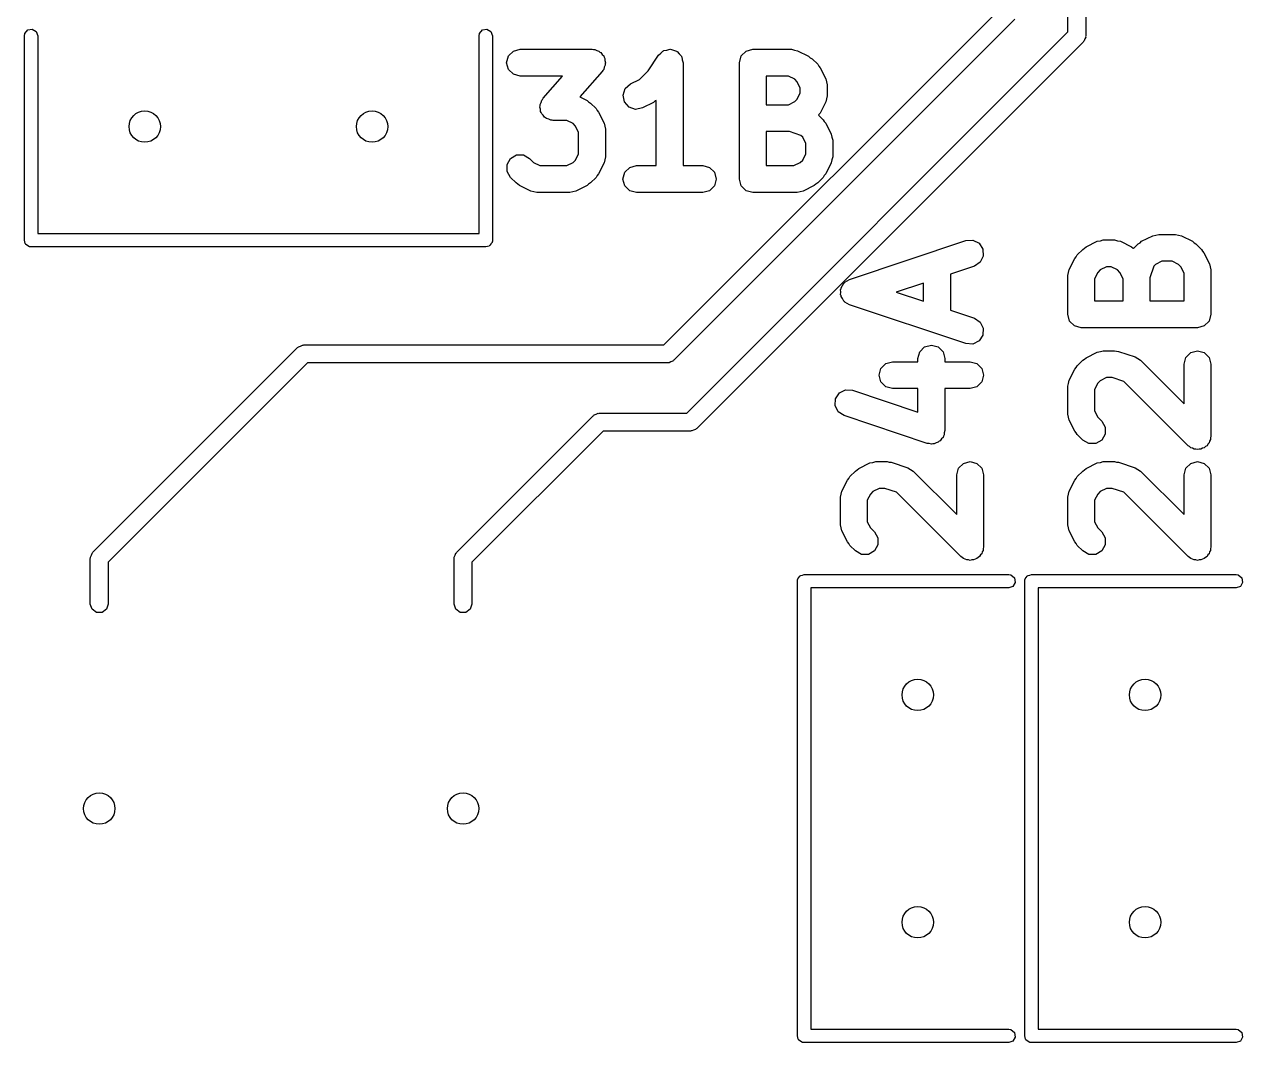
# Model space of a CAD drawing. Extents: x 6.24 to 8.54, y -5.54 to -4.04.
# Drawn here: x 7.057 to 7.593, y -5.543 to -5.095 of the extents above; entities that cross this region are included whole.
import ezdxf

# ---------------------------------------------------------------- set-up
doc = ezdxf.new("R2010")
doc.units = 0
doc.header["$MEASUREMENT"] = 0
doc.layers.add('BLACK', color=7, linetype='CONTINUOUS')

msp = doc.modelspace()

# ---------------------------------------------------------------- linework, layer by layer
at = {"layer": 'BLACK', "linetype": 'CONTINUOUS'}
for p, q in [((7.51606, -5.09837), (7.51606, -5.06)), ((7.52394, -5.06), (7.52394, -5.1)), ((7.33837, -5.23606), (7.48606, -5.08837)), ((7.49278, -5.09278), (7.34278, -5.24278)), ((7.05705, -5.1), (7.05723, -5.09899)), ((7.05705, -5.19), (7.05705, -5.1)), ((7.05723, -5.09899), (7.05852, -5.09744)), ((7.05852, -5.09744), (7.06051, -5.09709)), ((7.06051, -5.09709), (7.06226, -5.0981)), ((7.06226, -5.0981), (7.06295, -5.1)), ((7.06295, -5.1), (7.06295, -5.18705)), ((7.25705, -5.1), (7.25723, -5.09899)), ((7.25705, -5.18705), (7.25705, -5.1)), ((7.25723, -5.09899), (7.25852, -5.09744)), ((7.25852, -5.09744), (7.26051, -5.09709)), ((7.26051, -5.09709), (7.26226, -5.0981)), ((7.26226, -5.0981), (7.26295, -5.1)), ((7.26295, -5.1), (7.26295, -5.19)), ((7.34837, -5.26606), (7.51606, -5.09837)), ((7.52389, -5.10062), (7.52347, -5.10144)), ((7.52394, -5.1), (7.52384, -5.1003)), ((7.52384, -5.1003), (7.52389, -5.10062)), ((7.27213, -5.10677), (7.27508, -5.10598)), ((7.27508, -5.10598), (7.30677, -5.10598)), ((7.30677, -5.10598), (7.30733, -5.10613)), ((7.30733, -5.10613), (7.30791, -5.10609)), ((7.30791, -5.10609), (7.30878, -5.10652)), ((7.30878, -5.10652), (7.30972, -5.10677)), ((7.33793, -5.10677), (7.33812, -5.10672)), ((7.33812, -5.10672), (7.33827, -5.10659)), ((7.33827, -5.10659), (7.33959, -5.10632)), ((7.33959, -5.10632), (7.34089, -5.10598)), ((7.34089, -5.10598), (7.34107, -5.10603)), ((7.34107, -5.10603), (7.34127, -5.10599)), ((7.34127, -5.10599), (7.34254, -5.10642)), ((7.34254, -5.10642), (7.34384, -5.10677)), ((7.52278, -5.10278), (7.35278, -5.27278)), ((7.37449, -5.10677), (7.37744, -5.10598)), ((7.37744, -5.10598), (7.3945, -5.10598)), ((7.3945, -5.10598), (7.39582, -5.10633)), ((7.39582, -5.10633), (7.39715, -5.1066)), ((7.39715, -5.1066), (7.40202, -5.10904)), ((7.52293, -5.1025), (7.52278, -5.10278)), ((7.52319, -5.10231), (7.52293, -5.1025)), ((7.52347, -5.10144), (7.52319, -5.10231)), ((7.26918, -5.11188), (7.26997, -5.10893)), ((7.26997, -5.11483), (7.26918, -5.11188)), ((7.26997, -5.10893), (7.27213, -5.10677)), ((7.30972, -5.10677), (7.31013, -5.10718)), ((7.31013, -5.10718), (7.31065, -5.10744)), ((7.31065, -5.10744), (7.31119, -5.10824)), ((7.31119, -5.10824), (7.31188, -5.10893)), ((7.31188, -5.10893), (7.31203, -5.10949)), ((7.31203, -5.10949), (7.31236, -5.10998)), ((7.31236, -5.10998), (7.31242, -5.11095)), ((7.31242, -5.11095), (7.31267, -5.11188)), ((7.31267, -5.11188), (7.31252, -5.11245)), ((7.33142, -5.11543), (7.33597, -5.10861)), ((7.33597, -5.10861), (7.33698, -5.10772)), ((7.33698, -5.10772), (7.33793, -5.10677)), ((7.34384, -5.10677), (7.34398, -5.10691)), ((7.34398, -5.10691), (7.34416, -5.10697)), ((7.34416, -5.10697), (7.34505, -5.10798)), ((7.34505, -5.10798), (7.346, -5.10893)), ((7.346, -5.10893), (7.34605, -5.10912)), ((7.34605, -5.10912), (7.34618, -5.10926)), ((7.34618, -5.10926), (7.34644, -5.11058)), ((7.34644, -5.11058), (7.34679, -5.11188)), ((7.34679, -5.11188), (7.34679, -5.15716)), ((7.37154, -5.11188), (7.37233, -5.10893)), ((7.37154, -5.16306), (7.37154, -5.11188)), ((7.37233, -5.10893), (7.37449, -5.10677)), ((7.40202, -5.10904), (7.40273, -5.10967)), ((7.40273, -5.10967), (7.40355, -5.11014)), ((7.40355, -5.11014), (7.40599, -5.11258)), ((7.27213, -5.117), (7.26997, -5.11483)), ((7.27508, -5.11779), (7.27213, -5.117)), ((7.31121, -5.11577), (7.30141, -5.12697)), ((7.31147, -5.11525), (7.31121, -5.11577)), ((7.31188, -5.11483), (7.31147, -5.11525)), ((7.31213, -5.1139), (7.31188, -5.11483)), ((7.31256, -5.11303), (7.31213, -5.1139)), ((7.31252, -5.11245), (7.31256, -5.11303)), ((7.32764, -5.11921), (7.33142, -5.11543)), ((7.40599, -5.11258), (7.40647, -5.1134)), ((7.40647, -5.1134), (7.4071, -5.11412)), ((7.4071, -5.11412), (7.40954, -5.11899)), ((7.29375, -5.11779), (7.27508, -5.11779)), ((7.28526, -5.12749), (7.29375, -5.11779)), ((7.32133, -5.12325), (7.32362, -5.12122)), ((7.32362, -5.12122), (7.32764, -5.11921)), ((7.39311, -5.11779), (7.38335, -5.11779)), ((7.38335, -5.11779), (7.38335, -5.13035)), ((7.39588, -5.11917), (7.39311, -5.11779)), ((7.39696, -5.12025), (7.39588, -5.11917)), ((7.39835, -5.12302), (7.39696, -5.12025)), ((7.40954, -5.11899), (7.40981, -5.12032)), ((7.40981, -5.12032), (7.41016, -5.12163)), ((7.41016, -5.12163), (7.41016, -5.12651)), ((7.28459, -5.12843), (7.285, -5.12801)), ((7.285, -5.12801), (7.28526, -5.12749)), ((7.30141, -5.12697), (7.30453, -5.12853)), ((7.32037, -5.12615), (7.32133, -5.12325)), ((7.32098, -5.12915), (7.32037, -5.12615)), ((7.39588, -5.12896), (7.39696, -5.12788)), ((7.39696, -5.12788), (7.39835, -5.12511)), ((7.39835, -5.12511), (7.39835, -5.12302)), ((7.40981, -5.12782), (7.40954, -5.12915)), ((7.41016, -5.12651), (7.40981, -5.12782)), ((7.2838, -5.13138), (7.28395, -5.13082)), ((7.28405, -5.13232), (7.2838, -5.13138)), ((7.28391, -5.13023), (7.28434, -5.12936)), ((7.28395, -5.13082), (7.28391, -5.13023)), ((7.28412, -5.13328), (7.28405, -5.13232)), ((7.28444, -5.13377), (7.28412, -5.13328)), ((7.28434, -5.12936), (7.28459, -5.12843)), ((7.30453, -5.12853), (7.30524, -5.12917)), ((7.30524, -5.12917), (7.30607, -5.12964)), ((7.30607, -5.12964), (7.3085, -5.13208)), ((7.3085, -5.13208), (7.30898, -5.1329)), ((7.30898, -5.1329), (7.30961, -5.13361)), ((7.32301, -5.13143), (7.32098, -5.12915)), ((7.32591, -5.1324), (7.32301, -5.13143)), ((7.3289, -5.13179), (7.32591, -5.1324)), ((7.33378, -5.12935), (7.3289, -5.13179)), ((7.33449, -5.12872), (7.33378, -5.12935)), ((7.33498, -5.12844), (7.33449, -5.12872)), ((7.33498, -5.15716), (7.33498, -5.12844)), ((7.38335, -5.13035), (7.39311, -5.13035)), ((7.39311, -5.13035), (7.39588, -5.12896)), ((7.40954, -5.12915), (7.4071, -5.13402)), ((7.28459, -5.13433), (7.28444, -5.13377)), ((7.28528, -5.13502), (7.28459, -5.13433)), ((7.28582, -5.13582), (7.28528, -5.13502)), ((7.28634, -5.13608), (7.28582, -5.13582)), ((7.28675, -5.13649), (7.28634, -5.13608)), ((7.28769, -5.13674), (7.28675, -5.13649)), ((7.28856, -5.13717), (7.28769, -5.13674)), ((7.28914, -5.13713), (7.28856, -5.13717)), ((7.28971, -5.13729), (7.28914, -5.13713)), ((7.29562, -5.13729), (7.28971, -5.13729)), ((7.29839, -5.13867), (7.29562, -5.13729)), ((7.29947, -5.13975), (7.29839, -5.13867)), ((7.30961, -5.13361), (7.31205, -5.13849)), ((7.31205, -5.13849), (7.31232, -5.13982)), ((7.40647, -5.13473), (7.40637, -5.1349)), ((7.40637, -5.1349), (7.40843, -5.13695)), ((7.4071, -5.13402), (7.40647, -5.13473)), ((7.40843, -5.13695), (7.4089, -5.13778)), ((7.4089, -5.13778), (7.40954, -5.13849)), ((7.40954, -5.13849), (7.41197, -5.14336)), ((7.30086, -5.14252), (7.29947, -5.13975)), ((7.30086, -5.15192), (7.30086, -5.14252)), ((7.31232, -5.13982), (7.31267, -5.14113)), ((7.31267, -5.14113), (7.31267, -5.15331)), ((7.39355, -5.14216), (7.38335, -5.14216)), ((7.38335, -5.14216), (7.38335, -5.15716)), ((7.39863, -5.14385), (7.39355, -5.14216)), ((7.3994, -5.14463), (7.39863, -5.14385)), ((7.41197, -5.14336), (7.41224, -5.14469)), ((7.40078, -5.1474), (7.3994, -5.14463)), ((7.40078, -5.15192), (7.40078, -5.1474)), ((7.41224, -5.14469), (7.4126, -5.146)), ((7.4126, -5.146), (7.4126, -5.15331)), ((7.26938, -5.15666), (7.27091, -5.15401)), ((7.27091, -5.15401), (7.27355, -5.15248)), ((7.27355, -5.15248), (7.27661, -5.15248)), ((7.27661, -5.15248), (7.27926, -5.15401)), ((7.27926, -5.15401), (7.28102, -5.15577)), ((7.29839, -5.15577), (7.29947, -5.15469)), ((7.29947, -5.15469), (7.30086, -5.15192)), ((7.31232, -5.15463), (7.31205, -5.15596)), ((7.31267, -5.15331), (7.31232, -5.15463)), ((7.39832, -5.15577), (7.3994, -5.15469)), ((7.3994, -5.15469), (7.40078, -5.15192)), ((7.41224, -5.15463), (7.41197, -5.15596)), ((7.4126, -5.15331), (7.41224, -5.15463)), ((7.26938, -5.15972), (7.26938, -5.15666)), ((7.27091, -5.16236), (7.26938, -5.15972)), ((7.28102, -5.15577), (7.28379, -5.15716)), ((7.28379, -5.15716), (7.29562, -5.15716)), ((7.29562, -5.15716), (7.29839, -5.15577)), ((7.31205, -5.15596), (7.30961, -5.16083)), ((7.32036, -5.16306), (7.32115, -5.16011)), ((7.32115, -5.16011), (7.32331, -5.15795)), ((7.32331, -5.15795), (7.32626, -5.15716)), ((7.32626, -5.15716), (7.33498, -5.15716)), ((7.34679, -5.15716), (7.35551, -5.15716)), ((7.35551, -5.15716), (7.35846, -5.15795)), ((7.35846, -5.15795), (7.36062, -5.16011)), ((7.36062, -5.16011), (7.36141, -5.16306)), ((7.38335, -5.15716), (7.39555, -5.15716)), ((7.39555, -5.15716), (7.39832, -5.15577)), ((7.41197, -5.15596), (7.40954, -5.16083)), ((7.27334, -5.1648), (7.27091, -5.16236)), ((7.27417, -5.16528), (7.27334, -5.1648)), ((7.27488, -5.16591), (7.27417, -5.16528)), ((7.30524, -5.16528), (7.30453, -5.16591)), ((7.30607, -5.1648), (7.30524, -5.16528)), ((7.3085, -5.16236), (7.30607, -5.1648)), ((7.30898, -5.16154), (7.3085, -5.16236)), ((7.30961, -5.16083), (7.30898, -5.16154)), ((7.32115, -5.16602), (7.32036, -5.16306)), ((7.36141, -5.16306), (7.36062, -5.16602)), ((7.37233, -5.16602), (7.37154, -5.16306)), ((7.37154, -5.16306), (7.37154, -5.16306)), ((7.40517, -5.16528), (7.40446, -5.16591)), ((7.40599, -5.1648), (7.40517, -5.16528)), ((7.40843, -5.16236), (7.40599, -5.1648)), ((7.4089, -5.16154), (7.40843, -5.16236)), ((7.40954, -5.16083), (7.4089, -5.16154)), ((7.27975, -5.16835), (7.27488, -5.16591)), ((7.28108, -5.16862), (7.27975, -5.16835)), ((7.28239, -5.16897), (7.28108, -5.16862)), ((7.29702, -5.16897), (7.28239, -5.16897)), ((7.29833, -5.16862), (7.29702, -5.16897)), ((7.29966, -5.16835), (7.29833, -5.16862)), ((7.30453, -5.16591), (7.29966, -5.16835)), ((7.32331, -5.16818), (7.32115, -5.16602)), ((7.32626, -5.16897), (7.32331, -5.16818)), ((7.34089, -5.16897), (7.32626, -5.16897)), ((7.35551, -5.16897), (7.34089, -5.16897)), ((7.35846, -5.16818), (7.35551, -5.16897)), ((7.36062, -5.16602), (7.35846, -5.16818)), ((7.37449, -5.16818), (7.37233, -5.16602)), ((7.37744, -5.16897), (7.37449, -5.16818)), ((7.39694, -5.16897), (7.37744, -5.16897)), ((7.39825, -5.16862), (7.39694, -5.16897)), ((7.39958, -5.16835), (7.39825, -5.16862)), ((7.40446, -5.16591), (7.39958, -5.16835)), ((7.06295, -5.18705), (7.25705, -5.18705)), ((7.05731, -5.19072), (7.05705, -5.19)), ((7.05744, -5.19148), (7.05731, -5.19072)), ((7.05765, -5.19165), (7.05744, -5.19148)), ((7.05774, -5.1919), (7.05765, -5.19165)), ((7.0584, -5.19228), (7.05774, -5.1919)), ((7.05899, -5.19277), (7.0584, -5.19228)), ((7.26165, -5.19235), (7.26148, -5.19256)), ((7.2619, -5.19226), (7.26165, -5.19235)), ((7.26228, -5.1916), (7.2619, -5.19226)), ((7.26277, -5.19101), (7.26228, -5.1916)), ((7.26284, -5.19063), (7.26277, -5.19101)), ((7.26291, -5.19051), (7.26284, -5.19063)), ((7.26295, -5.19), (7.26289, -5.19038)), ((7.26289, -5.19038), (7.26291, -5.19051)), ((7.42001, -5.2072), (7.4712, -5.19014)), ((7.4712, -5.19014), (7.47425, -5.18996)), ((7.47425, -5.18996), (7.47698, -5.19133)), ((7.47698, -5.19133), (7.47867, -5.19388)), ((7.52412, -5.1929), (7.52899, -5.19046)), ((7.52899, -5.19046), (7.53032, -5.19019)), ((7.53032, -5.19019), (7.53163, -5.18984)), ((7.53163, -5.18984), (7.53651, -5.18984)), ((7.53651, -5.18984), (7.53782, -5.19019)), ((7.53782, -5.19019), (7.53915, -5.19046)), ((7.53915, -5.19046), (7.54402, -5.1929)), ((7.5449, -5.19363), (7.54695, -5.19157)), ((7.54695, -5.19157), (7.54778, -5.1911)), ((7.54778, -5.1911), (7.54849, -5.19046)), ((7.54849, -5.19046), (7.55336, -5.18803)), ((7.55336, -5.18803), (7.55469, -5.18776)), ((7.55469, -5.18776), (7.556, -5.1874)), ((7.556, -5.1874), (7.56331, -5.1874)), ((7.56331, -5.1874), (7.56463, -5.18776)), ((7.56463, -5.18776), (7.56596, -5.18803)), ((7.56596, -5.18803), (7.57083, -5.19046)), ((7.57083, -5.19046), (7.57154, -5.1911)), ((7.57154, -5.1911), (7.57236, -5.19157)), ((7.57236, -5.19157), (7.5748, -5.19401)), ((7.05937, -5.19284), (7.05899, -5.19277)), ((7.05949, -5.19291), (7.05937, -5.19284)), ((7.05962, -5.19289), (7.05949, -5.19291)), ((7.06, -5.19295), (7.05962, -5.19289)), ((7.26, -5.19295), (7.06, -5.19295)), ((7.26072, -5.19269), (7.26, -5.19295)), ((7.26148, -5.19256), (7.26072, -5.19269)), ((7.47885, -5.19693), (7.47748, -5.19966)), ((7.47867, -5.19388), (7.47885, -5.19693)), ((7.51904, -5.19798), (7.51967, -5.19727)), ((7.51967, -5.19727), (7.52014, -5.19645)), ((7.52014, -5.19645), (7.52258, -5.19401)), ((7.52258, -5.19401), (7.5234, -5.19353)), ((7.5234, -5.19353), (7.52412, -5.1929)), ((7.54402, -5.1929), (7.54473, -5.19353)), ((7.54473, -5.19353), (7.5449, -5.19363)), ((7.5748, -5.19401), (7.57528, -5.19483)), ((7.57528, -5.19483), (7.57591, -5.19554)), ((7.57591, -5.19554), (7.57835, -5.20042)), ((7.47493, -5.20135), (7.46435, -5.20488)), ((7.47748, -5.19966), (7.47493, -5.20135)), ((7.51633, -5.20418), (7.5166, -5.20285)), ((7.5166, -5.20285), (7.51904, -5.19798)), ((7.53025, -5.20304), (7.52917, -5.20412)), ((7.53302, -5.20165), (7.53025, -5.20304)), ((7.53511, -5.20165), (7.53302, -5.20165)), ((7.53788, -5.20304), (7.53511, -5.20165)), ((7.53896, -5.20412), (7.53788, -5.20304)), ((7.55385, -5.20137), (7.55216, -5.20645)), ((7.55463, -5.2006), (7.55385, -5.20137)), ((7.5574, -5.19921), (7.55463, -5.2006)), ((7.56192, -5.19921), (7.5574, -5.19921)), ((7.56469, -5.2006), (7.56192, -5.19921)), ((7.56577, -5.20168), (7.56469, -5.2006)), ((7.56716, -5.20445), (7.56577, -5.20168)), ((7.57835, -5.20042), (7.57862, -5.20175)), ((7.57862, -5.20175), (7.57897, -5.20306)), ((7.57897, -5.20306), (7.57897, -5.22256)), ((7.41776, -5.20869), (7.41796, -5.20839)), ((7.41796, -5.20839), (7.41902, -5.20786)), ((7.41902, -5.20786), (7.42001, -5.2072)), ((7.46435, -5.20488), (7.46435, -5.22074)), ((7.51598, -5.2055), (7.51633, -5.20418)), ((7.51598, -5.22256), (7.51598, -5.2055)), ((7.52917, -5.20412), (7.52779, -5.20689)), ((7.52779, -5.20689), (7.52779, -5.21665)), ((7.54035, -5.20689), (7.53896, -5.20412)), ((7.54035, -5.21665), (7.54035, -5.20689)), ((7.55216, -5.20645), (7.55216, -5.21665)), ((7.56716, -5.21665), (7.56716, -5.20445)), ((7.4161, -5.21162), (7.41626, -5.2113)), ((7.41617, -5.21281), (7.4161, -5.21162)), ((7.4161, -5.21399), (7.41617, -5.21281)), ((7.41626, -5.2113), (7.41628, -5.21094)), ((7.41628, -5.21094), (7.41693, -5.20995)), ((7.41693, -5.20995), (7.41746, -5.20889)), ((7.41746, -5.20889), (7.41776, -5.20869)), ((7.45253, -5.20881), (7.44056, -5.21281)), ((7.44056, -5.21281), (7.45253, -5.2168)), ((7.45253, -5.2168), (7.45253, -5.20881)), ((7.41626, -5.21431), (7.4161, -5.21399)), ((7.41628, -5.21467), (7.41626, -5.21431)), ((7.41693, -5.21566), (7.41628, -5.21467)), ((7.41746, -5.21673), (7.41693, -5.21566)), ((7.41776, -5.21692), (7.41746, -5.21673)), ((7.41796, -5.21723), (7.41776, -5.21692)), ((7.41902, -5.21776), (7.41796, -5.21723)), ((7.42001, -5.21841), (7.41902, -5.21776)), ((7.4712, -5.23547), (7.42001, -5.21841)), ((7.52779, -5.21665), (7.54035, -5.21665)), ((7.55216, -5.21665), (7.56716, -5.21665)), ((7.46435, -5.22074), (7.47493, -5.22426)), ((7.47493, -5.22426), (7.47748, -5.22595)), ((7.51677, -5.22551), (7.51598, -5.22256)), ((7.51598, -5.22256), (7.51598, -5.22256)), ((7.57897, -5.22256), (7.57818, -5.22551)), ((7.47748, -5.22595), (7.47885, -5.22868)), ((7.47885, -5.22868), (7.47867, -5.23173)), ((7.51893, -5.22767), (7.51677, -5.22551)), ((7.52188, -5.22846), (7.51893, -5.22767)), ((7.54625, -5.22846), (7.52188, -5.22846)), ((7.57306, -5.22846), (7.54625, -5.22846)), ((7.57602, -5.22767), (7.57306, -5.22846)), ((7.57818, -5.22551), (7.57602, -5.22767)), ((7.47698, -5.23429), (7.47425, -5.23565)), ((7.47867, -5.23173), (7.47698, -5.23429)), ((7.08722, -5.32722), (7.17722, -5.23722)), ((7.17722, -5.23722), (7.1775, -5.23707)), ((7.1775, -5.23707), (7.17769, -5.23681)), ((7.17769, -5.23681), (7.17856, -5.23653)), ((7.17856, -5.23653), (7.17938, -5.23611)), ((7.17938, -5.23611), (7.1797, -5.23616)), ((7.1797, -5.23616), (7.18, -5.23606)), ((7.18, -5.23606), (7.19, -5.23606)), ((7.19, -5.23606), (7.33, -5.23606)), ((7.33, -5.23606), (7.33837, -5.23606)), ((7.4501, -5.24205), (7.45089, -5.2391)), ((7.45089, -5.2391), (7.45305, -5.23694)), ((7.45305, -5.23694), (7.456, -5.23615)), ((7.456, -5.23615), (7.45896, -5.23694)), ((7.45896, -5.23694), (7.46112, -5.2391)), ((7.46112, -5.2391), (7.46191, -5.24205)), ((7.47425, -5.23565), (7.4712, -5.23547)), ((7.52412, -5.24165), (7.52899, -5.23921)), ((7.52899, -5.23921), (7.53032, -5.23894)), ((7.53032, -5.23894), (7.53163, -5.23859)), ((7.53163, -5.23859), (7.53651, -5.23859)), ((7.53651, -5.23859), (7.53742, -5.23883)), ((7.53742, -5.23883), (7.53837, -5.23889)), ((7.53837, -5.23889), (7.54568, -5.24133)), ((7.56795, -5.24154), (7.57011, -5.23938)), ((7.57011, -5.23938), (7.57306, -5.23859)), ((7.57306, -5.23859), (7.57602, -5.23938)), ((7.57602, -5.23938), (7.57818, -5.24154)), ((7.18163, -5.24394), (7.09394, -5.33163)), ((7.19, -5.24394), (7.18163, -5.24394)), ((7.33, -5.24394), (7.19, -5.24394)), ((7.34, -5.24394), (7.33, -5.24394)), ((7.3403, -5.24384), (7.34, -5.24394)), ((7.34062, -5.24389), (7.3403, -5.24384)), ((7.34144, -5.24347), (7.34062, -5.24389)), ((7.34231, -5.24319), (7.34144, -5.24347)), ((7.3425, -5.24293), (7.34231, -5.24319)), ((7.34278, -5.24278), (7.3425, -5.24293)), ((7.43383, -5.24641), (7.43599, -5.24425)), ((7.43599, -5.24425), (7.43894, -5.24346)), ((7.43894, -5.24346), (7.4501, -5.24346)), ((7.4501, -5.24346), (7.4501, -5.24205)), ((7.46191, -5.24205), (7.46191, -5.24346)), ((7.46191, -5.24346), (7.47306, -5.24346)), ((7.47306, -5.24346), (7.47602, -5.24425)), ((7.47602, -5.24425), (7.47818, -5.24641)), ((7.51904, -5.24672), (7.51967, -5.24601)), ((7.51967, -5.24601), (7.52014, -5.24519)), ((7.52014, -5.24519), (7.52258, -5.24275)), ((7.52258, -5.24275), (7.5234, -5.24228)), ((7.5234, -5.24228), (7.52412, -5.24165)), ((7.54568, -5.24133), (7.54682, -5.24207)), ((7.54682, -5.24207), (7.54799, -5.24275)), ((7.54799, -5.24275), (7.56716, -5.26192)), ((7.56716, -5.24449), (7.56795, -5.24154)), ((7.56716, -5.26192), (7.56716, -5.24449)), ((7.57818, -5.24154), (7.57897, -5.24449)), ((7.57897, -5.24449), (7.57897, -5.27617)), ((7.43304, -5.24936), (7.43383, -5.24641)), ((7.43383, -5.25232), (7.43304, -5.24936)), ((7.47818, -5.24641), (7.47897, -5.24936)), ((7.47897, -5.24936), (7.47818, -5.25232)), ((7.5166, -5.2516), (7.51904, -5.24672)), ((7.53302, -5.2504), (7.53025, -5.25178)), ((7.53555, -5.2504), (7.53302, -5.2504)), ((7.54063, -5.25209), (7.53555, -5.2504)), ((7.41553, -5.25713), (7.41826, -5.25577)), ((7.41826, -5.25577), (7.42131, -5.25595)), ((7.42131, -5.25595), (7.4501, -5.26554)), ((7.43599, -5.25448), (7.43383, -5.25232)), ((7.43894, -5.25527), (7.43599, -5.25448)), ((7.4501, -5.25527), (7.43894, -5.25527)), ((7.4501, -5.26554), (7.4501, -5.25527)), ((7.47306, -5.25527), (7.46191, -5.25527)), ((7.46191, -5.25527), (7.46191, -5.27374)), ((7.47602, -5.25448), (7.47306, -5.25527)), ((7.47818, -5.25232), (7.47602, -5.25448)), ((7.51598, -5.25424), (7.51633, -5.25293)), ((7.51598, -5.26643), (7.51598, -5.25424)), ((7.51633, -5.25293), (7.5166, -5.2516)), ((7.52917, -5.25286), (7.52779, -5.25563)), ((7.52779, -5.25563), (7.52779, -5.26503)), ((7.53025, -5.25178), (7.52917, -5.25286)), ((7.56889, -5.28035), (7.54063, -5.25209)), ((7.41366, -5.26273), (7.41384, -5.25968)), ((7.41384, -5.25968), (7.41553, -5.25713)), ((7.24722, -5.32722), (7.30722, -5.26722)), ((7.30722, -5.26722), (7.3075, -5.26707)), ((7.3075, -5.26707), (7.30769, -5.26681)), ((7.30769, -5.26681), (7.30856, -5.26653)), ((7.30856, -5.26653), (7.30938, -5.26611)), ((7.30938, -5.26611), (7.3097, -5.26616)), ((7.3097, -5.26616), (7.31, -5.26606)), ((7.31, -5.26606), (7.34837, -5.26606)), ((7.41503, -5.26547), (7.41366, -5.26273)), ((7.41758, -5.26715), (7.41503, -5.26547)), ((7.45414, -5.27934), (7.41758, -5.26715)), ((7.51633, -5.26774), (7.51598, -5.26643)), ((7.52779, -5.26503), (7.52917, -5.2678)), ((7.35278, -5.27278), (7.3525, -5.27293)), ((7.5166, -5.26907), (7.51633, -5.26774)), ((7.51904, -5.27394), (7.5166, -5.26907)), ((7.52917, -5.2678), (7.53093, -5.26956)), ((7.53093, -5.26956), (7.53246, -5.27221)), ((7.53246, -5.27221), (7.53246, -5.27527)), ((7.31163, -5.27394), (7.25394, -5.33163)), ((7.35, -5.27394), (7.31163, -5.27394)), ((7.3503, -5.27384), (7.35, -5.27394)), ((7.35062, -5.27389), (7.3503, -5.27384)), ((7.35144, -5.27347), (7.35062, -5.27389)), ((7.35231, -5.27319), (7.35144, -5.27347)), ((7.3525, -5.27293), (7.35231, -5.27319)), ((7.45992, -5.27816), (7.45938, -5.27843)), ((7.46044, -5.27736), (7.45992, -5.27816)), ((7.46112, -5.27669), (7.46044, -5.27736)), ((7.46127, -5.27611), (7.46112, -5.27669)), ((7.46161, -5.2756), (7.46127, -5.27611)), ((7.46166, -5.27466), (7.46161, -5.2756)), ((7.46191, -5.27374), (7.46166, -5.27466)), ((7.51967, -5.27465), (7.51904, -5.27394)), ((7.52014, -5.27548), (7.51967, -5.27465)), ((7.52258, -5.27791), (7.52014, -5.27548)), ((7.52523, -5.27944), (7.52258, -5.27791)), ((7.53093, -5.27791), (7.52828, -5.27944)), ((7.53246, -5.27527), (7.53093, -5.27791)), ((7.57877, -5.2777), (7.57838, -5.27838)), ((7.57897, -5.27617), (7.57877, -5.27693)), ((7.57877, -5.27693), (7.57877, -5.2777)), ((7.45508, -5.2794), (7.45414, -5.27934)), ((7.456, -5.27964), (7.45508, -5.2794)), ((7.45658, -5.27949), (7.456, -5.27964)), ((7.45719, -5.27952), (7.45658, -5.27949)), ((7.45804, -5.2791), (7.45719, -5.27952)), ((7.45896, -5.27885), (7.45804, -5.2791)), ((7.45938, -5.27843), (7.45896, -5.27885)), ((7.52828, -5.27944), (7.52523, -5.27944)), ((7.56956, -5.28074), (7.56889, -5.28035)), ((7.57011, -5.28129), (7.56956, -5.28074)), ((7.57086, -5.28149), (7.57011, -5.28129)), ((7.57153, -5.28188), (7.57086, -5.28149)), ((7.57231, -5.28188), (7.57153, -5.28188)), ((7.57306, -5.28208), (7.57231, -5.28188)), ((7.57381, -5.28188), (7.57306, -5.28208)), ((7.57459, -5.28188), (7.57381, -5.28188)), ((7.57526, -5.28149), (7.57459, -5.28188)), ((7.57602, -5.28129), (7.57526, -5.28149)), ((7.57657, -5.28074), (7.57602, -5.28129)), ((7.57724, -5.28035), (7.57657, -5.28074)), ((7.57763, -5.27968), (7.57724, -5.28035)), ((7.57818, -5.27913), (7.57763, -5.27968)), ((7.57838, -5.27838), (7.57818, -5.27913)), ((7.42412, -5.29039), (7.42899, -5.28795)), ((7.42899, -5.28795), (7.43032, -5.28768)), ((7.43032, -5.28768), (7.43163, -5.28733)), ((7.43163, -5.28733), (7.43651, -5.28733)), ((7.43651, -5.28733), (7.43742, -5.28757)), ((7.43742, -5.28757), (7.43837, -5.28763)), ((7.43837, -5.28763), (7.44568, -5.29007)), ((7.46795, -5.29028), (7.47011, -5.28812)), ((7.47011, -5.28812), (7.47306, -5.28733)), ((7.47306, -5.28733), (7.47602, -5.28812)), ((7.47602, -5.28812), (7.47818, -5.29028)), ((7.52412, -5.29039), (7.52899, -5.28795)), ((7.52899, -5.28795), (7.53032, -5.28768)), ((7.53032, -5.28768), (7.53163, -5.28733)), ((7.53163, -5.28733), (7.53651, -5.28733)), ((7.53651, -5.28733), (7.53742, -5.28757)), ((7.53742, -5.28757), (7.53837, -5.28763)), ((7.53837, -5.28763), (7.54568, -5.29007)), ((7.56795, -5.29028), (7.57011, -5.28812)), ((7.57011, -5.28812), (7.57306, -5.28733)), ((7.57306, -5.28733), (7.57602, -5.28812)), ((7.57602, -5.28812), (7.57818, -5.29028)), ((7.41967, -5.29476), (7.42014, -5.29393)), ((7.42014, -5.29393), (7.42258, -5.2915)), ((7.42258, -5.2915), (7.4234, -5.29102)), ((7.4234, -5.29102), (7.42412, -5.29039)), ((7.44568, -5.29007), (7.44682, -5.29082)), ((7.44682, -5.29082), (7.44799, -5.2915)), ((7.44799, -5.2915), (7.46716, -5.31066)), ((7.46716, -5.29323), (7.46795, -5.29028)), ((7.46716, -5.31066), (7.46716, -5.29323)), ((7.47818, -5.29028), (7.47897, -5.29323)), ((7.47897, -5.29323), (7.47897, -5.32492)), ((7.51967, -5.29476), (7.52014, -5.29393)), ((7.52014, -5.29393), (7.52258, -5.2915)), ((7.52258, -5.2915), (7.5234, -5.29102)), ((7.5234, -5.29102), (7.52412, -5.29039)), ((7.54568, -5.29007), (7.54682, -5.29082)), ((7.54682, -5.29082), (7.54799, -5.2915)), ((7.54799, -5.2915), (7.56716, -5.31066)), ((7.56716, -5.29323), (7.56795, -5.29028)), ((7.56716, -5.31066), (7.56716, -5.29323)), ((7.57818, -5.29028), (7.57897, -5.29323)), ((7.57897, -5.29323), (7.57897, -5.32492)), ((7.4166, -5.30034), (7.41904, -5.29547)), ((7.41904, -5.29547), (7.41967, -5.29476)), ((7.43302, -5.29914), (7.43025, -5.30053)), ((7.43555, -5.29914), (7.43302, -5.29914)), ((7.44063, -5.30083), (7.43555, -5.29914)), ((7.5166, -5.30034), (7.51904, -5.29547)), ((7.51904, -5.29547), (7.51967, -5.29476)), ((7.53302, -5.29914), (7.53025, -5.30053)), ((7.53555, -5.29914), (7.53302, -5.29914)), ((7.54063, -5.30083), (7.53555, -5.29914)), ((7.41598, -5.30298), (7.41633, -5.30167)), ((7.41598, -5.31517), (7.41598, -5.30298)), ((7.41633, -5.30167), (7.4166, -5.30034)), ((7.42917, -5.30161), (7.42779, -5.30438)), ((7.42779, -5.30438), (7.42779, -5.31378)), ((7.43025, -5.30053), (7.42917, -5.30161)), ((7.46889, -5.32909), (7.44063, -5.30083)), ((7.51598, -5.30298), (7.51633, -5.30167)), ((7.51598, -5.31517), (7.51598, -5.30298)), ((7.51633, -5.30167), (7.5166, -5.30034)), ((7.52917, -5.30161), (7.52779, -5.30438)), ((7.52779, -5.30438), (7.52779, -5.31378)), ((7.53025, -5.30053), (7.52917, -5.30161)), ((7.56889, -5.32909), (7.54063, -5.30083)), ((7.41633, -5.31648), (7.41598, -5.31517)), ((7.42779, -5.31378), (7.42917, -5.31655)), ((7.51633, -5.31648), (7.51598, -5.31517)), ((7.52779, -5.31378), (7.52917, -5.31655)), ((7.4166, -5.31781), (7.41633, -5.31648)), ((7.41904, -5.32268), (7.4166, -5.31781)), ((7.42917, -5.31655), (7.43093, -5.3183)), ((7.43093, -5.3183), (7.43246, -5.32095)), ((7.43246, -5.32095), (7.43246, -5.32401)), ((7.5166, -5.31781), (7.51633, -5.31648)), ((7.51904, -5.32268), (7.5166, -5.31781)), ((7.52917, -5.31655), (7.53093, -5.3183)), ((7.53093, -5.3183), (7.53246, -5.32095)), ((7.53246, -5.32095), (7.53246, -5.32401)), ((7.41967, -5.3234), (7.41904, -5.32268)), ((7.42014, -5.32422), (7.41967, -5.3234)), ((7.42258, -5.32666), (7.42014, -5.32422)), ((7.43246, -5.32401), (7.43093, -5.32666)), ((7.47897, -5.32492), (7.47877, -5.32567)), ((7.47877, -5.32567), (7.47877, -5.32645)), ((7.51967, -5.3234), (7.51904, -5.32268)), ((7.52014, -5.32422), (7.51967, -5.3234)), ((7.52258, -5.32666), (7.52014, -5.32422)), ((7.53246, -5.32401), (7.53093, -5.32666)), ((7.57897, -5.32492), (7.57877, -5.32567)), ((7.57877, -5.32567), (7.57877, -5.32645)), ((7.08606, -5.33), (7.08616, -5.3297)), ((7.08606, -5.35), (7.08606, -5.33)), ((7.08611, -5.32938), (7.08653, -5.32856)), ((7.08616, -5.3297), (7.08611, -5.32938)), ((7.08653, -5.32856), (7.08681, -5.32769)), ((7.08681, -5.32769), (7.08707, -5.3275)), ((7.08707, -5.3275), (7.08722, -5.32722)), ((7.09394, -5.33163), (7.09394, -5.35)), ((7.24606, -5.33), (7.24616, -5.3297)), ((7.24606, -5.35), (7.24606, -5.33)), ((7.24611, -5.32938), (7.24653, -5.32856)), ((7.24616, -5.3297), (7.24611, -5.32938)), ((7.24653, -5.32856), (7.24681, -5.32769)), ((7.24681, -5.32769), (7.24707, -5.3275)), ((7.24707, -5.3275), (7.24722, -5.32722)), ((7.25394, -5.33163), (7.25394, -5.35)), ((7.42523, -5.32819), (7.42258, -5.32666)), ((7.42828, -5.32819), (7.42523, -5.32819)), ((7.43093, -5.32666), (7.42828, -5.32819)), ((7.46956, -5.32948), (7.46889, -5.32909)), ((7.47011, -5.33003), (7.46956, -5.32948)), ((7.47086, -5.33023), (7.47011, -5.33003)), ((7.47153, -5.33062), (7.47086, -5.33023)), ((7.47231, -5.33062), (7.47153, -5.33062)), ((7.47306, -5.33082), (7.47231, -5.33062)), ((7.47381, -5.33062), (7.47306, -5.33082)), ((7.47459, -5.33062), (7.47381, -5.33062)), ((7.47526, -5.33023), (7.47459, -5.33062)), ((7.47602, -5.33003), (7.47526, -5.33023)), ((7.47657, -5.32948), (7.47602, -5.33003)), ((7.47724, -5.32909), (7.47657, -5.32948)), ((7.47763, -5.32842), (7.47724, -5.32909)), ((7.47818, -5.32787), (7.47763, -5.32842)), ((7.47838, -5.32712), (7.47818, -5.32787)), ((7.47877, -5.32645), (7.47838, -5.32712)), ((7.52523, -5.32819), (7.52258, -5.32666)), ((7.52828, -5.32819), (7.52523, -5.32819)), ((7.53093, -5.32666), (7.52828, -5.32819)), ((7.56956, -5.32948), (7.56889, -5.32909)), ((7.57011, -5.33003), (7.56956, -5.32948)), ((7.57086, -5.33023), (7.57011, -5.33003)), ((7.57153, -5.33062), (7.57086, -5.33023)), ((7.57231, -5.33062), (7.57153, -5.33062)), ((7.57306, -5.33082), (7.57231, -5.33062)), ((7.57381, -5.33062), (7.57306, -5.33082)), ((7.57459, -5.33062), (7.57381, -5.33062)), ((7.57526, -5.33023), (7.57459, -5.33062)), ((7.57602, -5.33003), (7.57526, -5.33023)), ((7.57657, -5.32948), (7.57602, -5.33003)), ((7.57724, -5.32909), (7.57657, -5.32948)), ((7.57763, -5.32842), (7.57724, -5.32909)), ((7.57818, -5.32787), (7.57763, -5.32842)), ((7.57838, -5.32712), (7.57818, -5.32787)), ((7.57877, -5.32645), (7.57838, -5.32712)), ((7.39928, -5.33731), (7.4, -5.33705)), ((7.4, -5.33705), (7.49, -5.33705)), ((7.49, -5.33705), (7.49101, -5.33723)), ((7.49928, -5.33731), (7.5, -5.33705)), ((7.5, -5.33705), (7.59, -5.33705)), ((7.59, -5.33705), (7.59101, -5.33723)), ((7.39705, -5.34), (7.39711, -5.33962)), ((7.39705, -5.54), (7.39705, -5.34)), ((7.39709, -5.33949), (7.39716, -5.33937)), ((7.39711, -5.33962), (7.39709, -5.33949)), ((7.39716, -5.33937), (7.39723, -5.33899)), ((7.39723, -5.33899), (7.39772, -5.3384)), ((7.39772, -5.3384), (7.3981, -5.33774)), ((7.3981, -5.33774), (7.39835, -5.33765)), ((7.39835, -5.33765), (7.39852, -5.33744)), ((7.39852, -5.33744), (7.39928, -5.33731)), ((7.4919, -5.34226), (7.49, -5.34295)), ((7.49101, -5.33723), (7.49256, -5.33852)), ((7.49291, -5.34051), (7.4919, -5.34226)), ((7.49256, -5.33852), (7.49291, -5.34051)), ((7.49705, -5.34), (7.49711, -5.33962)), ((7.49705, -5.54), (7.49705, -5.34)), ((7.49709, -5.33949), (7.49716, -5.33937)), ((7.49711, -5.33962), (7.49709, -5.33949)), ((7.49716, -5.33937), (7.49723, -5.33899)), ((7.49723, -5.33899), (7.49772, -5.3384)), ((7.49772, -5.3384), (7.4981, -5.33774)), ((7.4981, -5.33774), (7.49835, -5.33765)), ((7.49835, -5.33765), (7.49852, -5.33744)), ((7.49852, -5.33744), (7.49928, -5.33731)), ((7.5919, -5.34226), (7.59, -5.34295)), ((7.59101, -5.33723), (7.59256, -5.33852)), ((7.59291, -5.34051), (7.5919, -5.34226)), ((7.59256, -5.33852), (7.59291, -5.34051)), ((7.49, -5.34295), (7.40295, -5.34295)), ((7.40295, -5.34295), (7.40295, -5.53705)), ((7.59, -5.34295), (7.50295, -5.34295)), ((7.50295, -5.34295), (7.50295, -5.53705)), ((7.08681, -5.35231), (7.08606, -5.35)), ((7.08878, -5.35374), (7.08681, -5.35231)), ((7.09319, -5.35231), (7.09122, -5.35374)), ((7.09394, -5.35), (7.09319, -5.35231)), ((7.24681, -5.35231), (7.24606, -5.35)), ((7.24878, -5.35374), (7.24681, -5.35231)), ((7.25319, -5.35231), (7.25122, -5.35374)), ((7.25394, -5.35), (7.25319, -5.35231)), ((7.09122, -5.35374), (7.08878, -5.35374)), ((7.25122, -5.35374), (7.24878, -5.35374)), ((7.39731, -5.54072), (7.39705, -5.54)), ((7.39744, -5.54148), (7.39731, -5.54072)), ((7.40295, -5.53705), (7.49, -5.53705)), ((7.49, -5.53705), (7.49101, -5.53723)), ((7.49101, -5.53723), (7.49256, -5.53852)), ((7.49291, -5.54051), (7.4919, -5.54226)), ((7.49256, -5.53852), (7.49291, -5.54051)), ((7.49731, -5.54072), (7.49705, -5.54)), ((7.49744, -5.54148), (7.49731, -5.54072)), ((7.50295, -5.53705), (7.59, -5.53705)), ((7.59, -5.53705), (7.59101, -5.53723)), ((7.59101, -5.53723), (7.59256, -5.53852)), ((7.59291, -5.54051), (7.5919, -5.54226)), ((7.59256, -5.53852), (7.59291, -5.54051)), ((7.39765, -5.54165), (7.39744, -5.54148)), ((7.39774, -5.5419), (7.39765, -5.54165)), ((7.3984, -5.54228), (7.39774, -5.5419)), ((7.39899, -5.54277), (7.3984, -5.54228)), ((7.39937, -5.54284), (7.39899, -5.54277)), ((7.39949, -5.54291), (7.39937, -5.54284)), ((7.39962, -5.54289), (7.39949, -5.54291)), ((7.4, -5.54295), (7.39962, -5.54289)), ((7.49, -5.54295), (7.4, -5.54295)), ((7.4919, -5.54226), (7.49, -5.54295)), ((7.49765, -5.54165), (7.49744, -5.54148)), ((7.49774, -5.5419), (7.49765, -5.54165)), ((7.4984, -5.54228), (7.49774, -5.5419)), ((7.49899, -5.54277), (7.4984, -5.54228)), ((7.49937, -5.54284), (7.49899, -5.54277)), ((7.49949, -5.54291), (7.49937, -5.54284)), ((7.49962, -5.54289), (7.49949, -5.54291)), ((7.5, -5.54295), (7.49962, -5.54289)), ((7.59, -5.54295), (7.5, -5.54295)), ((7.5919, -5.54226), (7.59, -5.54295))]:
    msp.add_line(p, q, dxfattribs=at)
at = {"layer": 'BLACK'}
for centre in [(7.11, -5.14), (7.21, -5.14), (7.45, -5.39), (7.55, -5.39), (7.09, -5.44), (7.25, -5.44), (7.45, -5.49), (7.55, -5.49)]:
    msp.add_circle(centre, 0.00689, dxfattribs=at)

doc.saveas('drawing.dxf')
